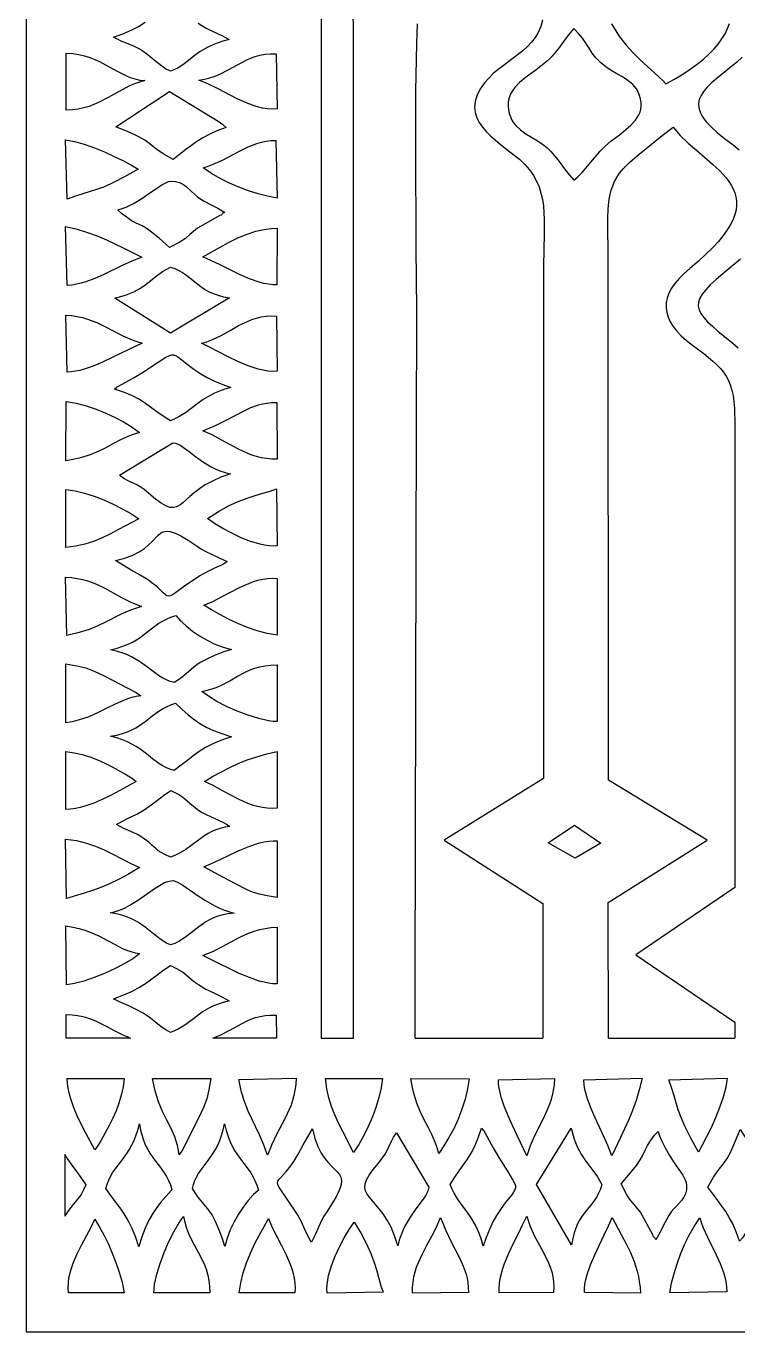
# Model space of a CAD drawing. Header units: millimetres. Extents: x 19522 to 20482, y 3580 to 5050.
# Drawn here: x 19522 to 19889, y 3580 to 4254 of the extents above; entities that cross this region are included whole.
import ezdxf

# ---------------------------------------------------------------- set-up
doc = ezdxf.new("R2010")
doc.units = ezdxf.units.MM
doc.header["$MEASUREMENT"] = 0
doc.layers.add('Default', color=7, linetype='Continuous')
doc.layers.add('Layer_1', color=1, linetype='Continuous')

msp = doc.modelspace()

# ---------------------------------------------------------------- linework, layer by layer
at = {"layer": 'Default'}
for p, q in [((19673.85, 3732.01), (19690.54, 3732.01)), ((19722.28, 3732.01), (19788.24, 3732.01)), ((19822.05, 3732.01), (19887.2, 3732.01)), ((19541.64, 3672.12), (19541.64, 3640.2))]:
    msp.add_line(p, q, dxfattribs=at)
for points in [[(19521.72, 3580.47), (20481.72, 3580.47), (20481.72, 5050.47), (19521.72, 5050.47)], [(19575.51, 3732.01), (19542.4, 3732.01), (19542.36, 3744.19), (19545.41, 3744.07), (19548.25, 3743.73), (19550.92, 3743.18), (19553.44, 3742.47), (19555.86, 3741.6), (19558.18, 3740.62), (19562.68, 3738.38), (19567.19, 3735.96), (19571.92, 3733.56), (19574.45, 3732.43)], [(19650.92, 3732.01), (19618.02, 3732.01), (19619.26, 3732.46), (19621.78, 3733.54), (19626.49, 3735.95), (19630.93, 3738.43), (19635.35, 3740.73), (19637.62, 3741.73), (19639.97, 3742.58), (19642.42, 3743.25), (19645.01, 3743.71), (19647.76, 3743.92), (19650.71, 3743.85)]]:
    msp.add_lwpolyline(points, close=True, dxfattribs=at)
at = {"layer": 'Layer_1'}
for points in [[(19690.54, 3732.01), (19690.55, 4247.65), (19690.49, 4255.14), (19690.19, 4261.72), (19689.5, 4267.55), (19688.95, 4270.21), (19688.25, 4272.74), (19687.35, 4275.15), (19686.26, 4277.45), (19684.94, 4279.67), (19683.38, 4281.82), (19681.56, 4283.91), (19679.45, 4285.98), (19677.03, 4288.02), (19674.29, 4290.07), (19673.83, 4249.69), (19673.85, 3732.01)], [(19610.4, 4255.54), (19614.26, 4253.29), (19618.51, 4251.2), (19622.71, 4249.21), (19626.39, 4247.24), (19623.16, 4246.34), (19620.27, 4245.36), (19617.69, 4244.32), (19615.4, 4243.23), (19611.49, 4240.95), (19608.26, 4238.63), (19605.39, 4236.35), (19602.61, 4234.21), (19599.61, 4232.32), (19597.94, 4231.5), (19596.1, 4230.78), (19593.65, 4232.11), (19591.66, 4233.39), (19588.54, 4235.83), (19585.69, 4238.31), (19584.04, 4239.63), (19582.06, 4241.04), (19579.99, 4242.33), (19578.04, 4243.35), (19574.38, 4244.93), (19570.73, 4246.42), (19568.8, 4247.32), (19566.74, 4248.44), (19571.67, 4250.1), (19575.94, 4251.94), (19579.7, 4253.94), (19583.11, 4256.07)], [(19722.28, 3732.01), (19722.31, 3760.84), (19722.85, 3983.29), (19723.21, 4107.73), (19722.95, 4139.49), (19722.68, 4192.93), (19722.78, 4220.61), (19723.17, 4245.1), (19723.5, 4255.25)], [(19788.05, 4257.14), (19787.13, 4253.85), (19785.85, 4250.88), (19784.24, 4248.2), (19782.34, 4245.76), (19780.22, 4243.51), (19777.91, 4241.41), (19772.9, 4237.5), (19767.7, 4233.67), (19765.14, 4231.67), (19762.66, 4229.57), (19760.32, 4227.31), (19758.15, 4224.86), (19755.75, 4221.45), (19754.13, 4218.21), (19753.22, 4215.15), (19752.95, 4212.25), (19753.26, 4209.48), (19754.08, 4206.86), (19755.35, 4204.35), (19757, 4201.96), (19758.97, 4199.66), (19761.19, 4197.46), (19766.12, 4193.26), (19771.25, 4189.28), (19776.08, 4185.42), (19778.93, 4182.74), (19781.34, 4179.98), (19783.34, 4177.12), (19784.96, 4174.17), (19786.25, 4171.12), (19787.24, 4167.96), (19787.96, 4164.7), (19788.45, 4161.34), (19788.76, 4157.86), (19788.9, 4154.27), (19788.86, 4146.73), (19788.63, 4138.71), (19788.49, 4130.18), (19788.48, 3865.91), (19737.38, 3834.2), (19788.19, 3801.54), (19788.24, 3732.01)], [(19823.67, 4255.29), (19824.9, 4253), (19827.79, 4248.56), (19831.12, 4244.35), (19834.71, 4240.4), (19838.37, 4236.76), (19841.94, 4233.45), (19848.05, 4227.98), (19850.24, 4225.9), (19851.62, 4224.29), (19856.17, 4226.78), (19860.38, 4229.3), (19864.24, 4231.84), (19867.77, 4234.4), (19870.96, 4236.99), (19873.83, 4239.6), (19876.38, 4242.22), (19878.61, 4244.85), (19880.53, 4247.5), (19882.15, 4250.15), (19883.47, 4252.81), (19884.49, 4255.48)], [(19891.05, 4238.02), (19888.3, 4235.52), (19884.64, 4232.58), (19878.03, 4227.33), (19875.31, 4224.93), (19873.01, 4222.66), (19871.16, 4220.47), (19869.77, 4218.33), (19868.87, 4216.21), (19868.48, 4214.07), (19868.63, 4211.9), (19869.32, 4209.65), (19870.6, 4207.29), (19872.47, 4204.8), (19874.95, 4202.13), (19878.08, 4199.26), (19881.87, 4196.16), (19886.35, 4192.79), (19889.4, 4190.33)], [(19822.05, 3732.01), (19821.91, 3802.04), (19873.01, 3834.2), (19821.98, 3865.02), (19821.92, 4138.35), (19821.72, 4149.55), (19821.69, 4154.83), (19821.88, 4159.91), (19822.44, 4164.78), (19823.5, 4169.45), (19824.26, 4171.71), (19825.2, 4173.91), (19826.33, 4176.07), (19827.68, 4178.19), (19829.85, 4180.73), (19833.11, 4183.86), (19837.09, 4187.35), (19841.43, 4190.96), (19849.81, 4197.61), (19855.39, 4201.93), (19859.09, 4197.73), (19863.14, 4193.79), (19867.35, 4190.07), (19871.58, 4186.47), (19875.66, 4182.94), (19879.42, 4179.42), (19882.71, 4175.82), (19884.12, 4173.98), (19885.36, 4172.09), (19886.39, 4170.15), (19887.2, 4168.15), (19887.78, 4166.08), (19888.09, 4163.94), (19888.11, 4161.71), (19887.84, 4159.38), (19887.24, 4156.96), (19886.3, 4154.42), (19885, 4151.76), (19883.31, 4148.98), (19881.22, 4146.06), (19878.71, 4143), (19875.75, 4139.78), (19872.32, 4136.4), (19868.41, 4132.85), (19863.99, 4129.12), (19861.01, 4126.51), (19858.44, 4123.93), (19856.29, 4121.37), (19854.56, 4118.83), (19853.24, 4116.3), (19852.33, 4113.8), (19851.83, 4111.31), (19851.74, 4108.84), (19852.05, 4106.39), (19852.76, 4103.94), (19853.87, 4101.51), (19855.38, 4099.09), (19857.28, 4096.69), (19859.57, 4094.29), (19862.25, 4091.9), (19865.32, 4089.52), (19871.13, 4085.2), (19875.92, 4081.32), (19877.95, 4079.44), (19879.75, 4077.54), (19881.33, 4075.59), (19882.7, 4073.53), (19883.87, 4071.34), (19884.85, 4068.96), (19885.65, 4066.36), (19886.28, 4063.5), (19886.74, 4060.33), (19887.06, 4056.81), (19887.26, 4048.56), (19887.2, 3809.71), (19836.15, 3775), (19887.2, 3740.3), (19887.2, 3732.01)], [(19890.13, 4133.91), (19885.27, 4129.91), (19877.52, 4123.37), (19874.55, 4120.6), (19872.16, 4118.1), (19870.35, 4115.81), (19869.12, 4113.68), (19868.44, 4111.68), (19868.32, 4109.73), (19868.74, 4107.8), (19869.69, 4105.84), (19871.17, 4103.79), (19873.17, 4101.61), (19875.68, 4099.24), (19878.68, 4096.64), (19886.15, 4090.53), (19888.84, 4088.2)], [(19541.64, 3672.12), (19542.77, 3670.14), (19545.31, 3666.42), (19547.63, 3663.26), (19549.95, 3660.07), (19552.5, 3656.29), (19551.33, 3653.71), (19550.28, 3651.73), (19549.28, 3650.18), (19548.28, 3648.87), (19546.03, 3646.25), (19543.06, 3642.43), (19541.64, 3640.2)]]:
    msp.add_lwpolyline(points, dxfattribs=at)
for points in [[(19804.11, 4174.57), (19806.31, 4176.38), (19808.49, 4178.6), (19812.96, 4183.87), (19817.78, 4189.53), (19820.41, 4192.23), (19823.23, 4194.71), (19828.33, 4198.55), (19831.06, 4200.7), (19833.65, 4203.02), (19835.92, 4205.54), (19836.87, 4206.88), (19837.67, 4208.28), (19838.3, 4209.73), (19838.73, 4211.25), (19838.94, 4212.83), (19838.9, 4214.47), (19838.59, 4216.53), (19838.09, 4218.37), (19837.41, 4220.03), (19836.59, 4221.51), (19835.63, 4222.84), (19834.55, 4224.05), (19832.08, 4226.13), (19829.33, 4227.91), (19826.42, 4229.56), (19823.48, 4231.23), (19820.64, 4233.06), (19817.84, 4235.36), (19815.58, 4237.76), (19813.71, 4240.22), (19812.04, 4242.73), (19808.67, 4247.8), (19806.62, 4250.32), (19804.11, 4252.79), (19801.33, 4249.51), (19799.28, 4246.83), (19796.27, 4242.55), (19794.79, 4240.6), (19792.97, 4238.54), (19790.54, 4236.19), (19787.24, 4233.36), (19784.57, 4231.34), (19781.72, 4229.31), (19778.86, 4227.2), (19776.15, 4224.95), (19773.76, 4222.47), (19772.75, 4221.13), (19771.88, 4219.71), (19771.17, 4218.19), (19770.66, 4216.58), (19770.35, 4214.86), (19770.28, 4213.02), (19770.45, 4210.9), (19770.84, 4208.97), (19771.43, 4207.22), (19772.2, 4205.64), (19773.12, 4204.2), (19774.19, 4202.89), (19776.65, 4200.59), (19779.43, 4198.61), (19782.36, 4196.82), (19785.3, 4195.09), (19788.07, 4193.28), (19790.32, 4191.47), (19792.36, 4189.45), (19794.26, 4187.25), (19796.09, 4184.9), (19799.82, 4179.86), (19801.86, 4177.23)], [(19583, 4226.02), (19580.22, 4225.22), (19577.6, 4224.28), (19575.11, 4223.21), (19572.73, 4222.05), (19568.17, 4219.56), (19563.71, 4217.02), (19559.11, 4214.65), (19556.7, 4213.59), (19554.16, 4212.66), (19551.48, 4211.89), (19548.63, 4211.29), (19545.58, 4210.9), (19542.31, 4210.75), (19542.42, 4240.08), (19545.81, 4239.93), (19548.96, 4239.5), (19551.88, 4238.84), (19554.62, 4237.98), (19557.2, 4236.96), (19559.64, 4235.82), (19564.24, 4233.33), (19568.65, 4230.8), (19573.1, 4228.54), (19575.4, 4227.6), (19577.81, 4226.85), (19580.33, 4226.3)], [(19651.24, 4211.37), (19648.71, 4211.24), (19646.16, 4211.4), (19643.58, 4211.82), (19640.98, 4212.46), (19638.38, 4213.3), (19635.76, 4214.3), (19630.55, 4216.66), (19620.34, 4221.91), (19615.44, 4224.28), (19610.74, 4226.15), (19613.73, 4226.67), (19616.53, 4227.41), (19619.16, 4228.32), (19621.65, 4229.36), (19626.33, 4231.72), (19630.77, 4234.2), (19635.21, 4236.53), (19637.5, 4237.54), (19639.86, 4238.42), (19642.33, 4239.11), (19644.93, 4239.59), (19647.69, 4239.82), (19650.64, 4239.76)], [(19624.81, 4201.82), (19620.07, 4200.02), (19616.13, 4198.25), (19612.78, 4196.45), (19609.81, 4194.58), (19607, 4192.57), (19604.15, 4190.37), (19597.48, 4185.22), (19592.39, 4188.26), (19589.08, 4190.53), (19585.03, 4193.8), (19582.93, 4195.29), (19579.85, 4197.02), (19575.13, 4199.25), (19568.07, 4202.22), (19595.61, 4220.45), (19620.73, 4204.98), (19623.13, 4203.31)], [(19579.58, 4180.3), (19572.5, 4176.29), (19566.78, 4173.36), (19562.08, 4171.25), (19558.1, 4169.74), (19551, 4167.53), (19547.24, 4166.35), (19542.92, 4164.8), (19541.99, 4195.41), (19546.65, 4194.56), (19551.68, 4193.16), (19556.9, 4191.33), (19562.12, 4189.21), (19567.18, 4186.92), (19571.9, 4184.59), (19576.09, 4182.34)], [(19651.13, 4165.28), (19646.25, 4166.29), (19641.31, 4167.58), (19636.35, 4169.14), (19631.42, 4170.97), (19626.57, 4173.07), (19621.87, 4175.45), (19617.34, 4178.09), (19613.06, 4180.99), (19615.66, 4181.85), (19618.16, 4182.81), (19622.91, 4184.97), (19631.82, 4189.63), (19636.21, 4191.76), (19640.72, 4193.51), (19643.05, 4194.18), (19645.46, 4194.7), (19647.95, 4195.03), (19650.55, 4195.15)], [(19624.2, 4158.03), (19623.48, 4157.75), (19623.14, 4157.57), (19622.92, 4157.22), (19622.67, 4156.85), (19622.3, 4156.65), (19621.62, 4156.43), (19610.07, 4149.91), (19606.2, 4146.64), (19603.84, 4144.59), (19602.59, 4143.68), (19600.98, 4142.69), (19595.64, 4139.9), (19590.25, 4144.67), (19586.35, 4147.86), (19583.58, 4149.86), (19581.55, 4151.05), (19578.21, 4152.6), (19576.15, 4153.73), (19573.34, 4155.63), (19570.91, 4157.38), (19569.1, 4159.27), (19571.25, 4159.93), (19573.37, 4160.77), (19577.47, 4162.82), (19581.36, 4165.2), (19585.01, 4167.69), (19588.37, 4170.05), (19591.4, 4172.05), (19594.05, 4173.48), (19595.23, 4173.9), (19596.29, 4174.09), (19598.69, 4174.01), (19600.74, 4173.49), (19602.53, 4172.62), (19604.12, 4171.49), (19607.02, 4168.78), (19608.47, 4167.38), (19610.03, 4166.07), (19611.84, 4164.8), (19613.62, 4163.71), (19617.13, 4161.87), (19620.63, 4160.13)], [(19581.41, 4134.94), (19576.27, 4132.92), (19571.33, 4130.66), (19561.82, 4126.04), (19557.16, 4123.95), (19552.48, 4122.2), (19550.12, 4121.49), (19547.74, 4120.92), (19545.33, 4120.51), (19542.89, 4120.27), (19542.05, 4150.79), (19548, 4149.36), (19553.4, 4147.7), (19558.39, 4145.86), (19563.09, 4143.86), (19572.09, 4139.52)], [(19651.03, 4120.64), (19648.9, 4120.66), (19646.65, 4120.91), (19644.31, 4121.38), (19641.88, 4122.04), (19636.87, 4123.81), (19631.75, 4126.02), (19621.71, 4130.93), (19617.06, 4133.22), (19612.83, 4135.13), (19621.76, 4140.07), (19626.16, 4142.47), (19630.63, 4144.7), (19635.27, 4146.66), (19640.19, 4148.25), (19642.79, 4148.88), (19645.48, 4149.38), (19648.29, 4149.74), (19651.24, 4149.94)], [(19626.67, 4113.86), (19596.1, 4095.65), (19567.42, 4113.74), (19572.95, 4115.32), (19577.24, 4117.03), (19580.64, 4118.88), (19583.49, 4120.85), (19588.87, 4125.13), (19592.08, 4127.43), (19596.1, 4129.83), (19598.44, 4129), (19600.48, 4128.08), (19602.3, 4127.08), (19603.92, 4126.02), (19606.81, 4123.78), (19609.54, 4121.47), (19612.5, 4119.2), (19614.19, 4118.12), (19616.09, 4117.1), (19618.23, 4116.15), (19620.68, 4115.28), (19623.47, 4114.51)], [(19581.5, 4090.49), (19571.16, 4085.53), (19566.1, 4083.06), (19561.14, 4080.75), (19556.32, 4078.72), (19551.64, 4077.11), (19549.37, 4076.5), (19547.14, 4076.04), (19544.96, 4075.74), (19542.84, 4075.62), (19542.16, 4104.97), (19545.19, 4104.74), (19548.05, 4104.31), (19550.76, 4103.72), (19553.33, 4102.99), (19555.78, 4102.13), (19558.15, 4101.17), (19562.7, 4099.01), (19571.64, 4094.39), (19576.37, 4092.26), (19578.87, 4091.32)], [(19651.12, 4076.07), (19648.8, 4076), (19646.39, 4076.17), (19643.91, 4076.58), (19641.37, 4077.18), (19638.8, 4077.96), (19636.19, 4078.89), (19630.97, 4081.08), (19625.83, 4083.54), (19620.9, 4086.07), (19616.31, 4088.45), (19612.18, 4090.48), (19614.89, 4091.3), (19617.47, 4092.28), (19622.32, 4094.57), (19626.89, 4097.08), (19631.33, 4099.58), (19635.8, 4101.8), (19638.1, 4102.74), (19640.45, 4103.52), (19642.9, 4104.1), (19645.44, 4104.46), (19648.11, 4104.57), (19650.92, 4104.39)], [(19627.34, 4067.69), (19624.17, 4066.73), (19621.37, 4065.72), (19618.89, 4064.68), (19616.69, 4063.61), (19612.95, 4061.4), (19609.81, 4059.14), (19606.9, 4056.87), (19603.89, 4054.64), (19600.4, 4052.47), (19598.38, 4051.42), (19596.1, 4050.41), (19592.37, 4052.82), (19589.13, 4055.14), (19583.24, 4059.46), (19580.12, 4061.46), (19576.59, 4063.35), (19572.41, 4065.12), (19567.37, 4066.78), (19568.39, 4067.66), (19568.4, 4067.76), (19571.54, 4069.5), (19577.42, 4072.87), (19582.27, 4075.8), (19589.37, 4080.36), (19593.82, 4083.24), (19595.37, 4084.07), (19596.64, 4084.51), (19597.76, 4084.55), (19598.84, 4084.22), (19600.02, 4083.51), (19601.42, 4082.44), (19605.39, 4079.24), (19608.21, 4077.13), (19611.75, 4074.69), (19615.06, 4072.79), (19618.92, 4070.99), (19623.09, 4069.29)], [(19580.24, 4044.42), (19577.5, 4043.61), (19575.01, 4042.73), (19570.67, 4040.85), (19566.84, 4038.85), (19563.15, 4036.8), (19559.22, 4034.79), (19554.67, 4032.9), (19552.04, 4032.02), (19549.12, 4031.21), (19545.86, 4030.46), (19542.21, 4029.79), (19542.29, 4060.37), (19547.45, 4059.52), (19552.65, 4058.22), (19557.8, 4056.53), (19562.84, 4054.51), (19567.69, 4052.23), (19572.25, 4049.74), (19576.47, 4047.12)], [(19651.24, 4030.65), (19648.37, 4030.7), (19645.64, 4030.97), (19643.04, 4031.43), (19640.54, 4032.05), (19638.13, 4032.83), (19635.79, 4033.74), (19631.27, 4035.86), (19626.84, 4038.25), (19622.37, 4040.74), (19617.73, 4043.17), (19612.78, 4045.37), (19619.44, 4048.1), (19624.95, 4050.73), (19633.74, 4055.41), (19637.64, 4057.28), (19641.6, 4058.72), (19643.7, 4059.25), (19645.93, 4059.65), (19648.34, 4059.89), (19650.94, 4059.98)], [(19627.2, 4023.07), (19622.12, 4021.34), (19617.8, 4019.43), (19614.14, 4017.41), (19611.05, 4015.35), (19608.44, 4013.31), (19606.22, 4011.38), (19602.56, 4008.1), (19600.95, 4006.89), (19599.35, 4006.07), (19597.67, 4005.69), (19595.84, 4005.84), (19593.74, 4006.58), (19591.29, 4007.99), (19588.4, 4010.12), (19584.97, 4013.06), (19582.59, 4015.06), (19580.59, 4016.46), (19578.84, 4017.44), (19577.24, 4018.17), (19573.98, 4019.66), (19572.08, 4020.77), (19569.84, 4022.37), (19597.46, 4039.19), (19598.77, 4038.92), (19600.1, 4038.4), (19601.44, 4037.69), (19602.83, 4036.8), (19605.77, 4034.61), (19609.01, 4032.07), (19612.67, 4029.41), (19616.86, 4026.87), (19619.17, 4025.72), (19621.66, 4024.68), (19624.34, 4023.79)], [(19579.84, 3999.89), (19569.44, 3994.36), (19564.95, 3992.01), (19560.67, 3989.95), (19556.44, 3988.22), (19552.07, 3986.82), (19547.37, 3985.79), (19542.16, 3985.13), (19542.13, 4015.04), (19546.97, 4014.3), (19551.89, 4013.13), (19556.83, 4011.57), (19561.75, 4009.69), (19566.56, 4007.53), (19571.23, 4005.14), (19575.67, 4002.58)], [(19651.23, 3985.98), (19649.16, 3985.89), (19646.97, 3986.01), (19644.69, 3986.32), (19642.34, 3986.81), (19637.49, 3988.25), (19632.57, 3990.19), (19627.73, 3992.49), (19623.14, 3995), (19618.93, 3997.58), (19615.27, 4000.09), (19620.89, 4003.76), (19626.15, 4006.64), (19631.07, 4008.88), (19635.65, 4010.62), (19639.91, 4011.99), (19643.86, 4013.13), (19647.51, 4014.19), (19650.87, 4015.31)], [(19625.36, 3977.82), (19624.01, 3976.93), (19622.46, 3976.08), (19618.91, 3974.42), (19615.06, 3972.62), (19613.14, 3971.6), (19611.28, 3970.47), (19603.48, 3965.1), (19598.75, 3961.71), (19597.21, 3960.71), (19596.04, 3960.14), (19595.12, 3959.97), (19594.3, 3960.2), (19593.46, 3960.8), (19592.47, 3961.74), (19589.5, 3964.58), (19587.26, 3966.43), (19584.34, 3968.54), (19580.61, 3970.9), (19575.94, 3973.47), (19567.79, 3978.39), (19572.71, 3979.64), (19576.76, 3981.16), (19580.07, 3982.86), (19582.74, 3984.65), (19584.91, 3986.48), (19586.7, 3988.25), (19589.59, 3991.31), (19590.95, 3992.45), (19592.4, 3993.22), (19594.06, 3993.55), (19596.07, 3993.35), (19598.54, 3992.56), (19601.59, 3991.08), (19605.34, 3988.85), (19609.91, 3985.78), (19612.11, 3984.34), (19614.11, 3983.18), (19617.73, 3981.44), (19621.31, 3979.87)], [(19581.15, 3954.77), (19575.5, 3952.74), (19570.78, 3950.68), (19562.74, 3946.62), (19558.74, 3944.7), (19554.3, 3942.9), (19549.08, 3941.26), (19542.73, 3939.8), (19542.05, 3969.81), (19545.19, 3969.59), (19548.09, 3969.19), (19550.8, 3968.64), (19553.33, 3967.95), (19555.71, 3967.14), (19557.99, 3966.22), (19562.32, 3964.12), (19570.96, 3959.38), (19575.74, 3956.99)], [(19651.19, 3957.57), (19651.18, 3953.52), (19651.18, 3939.93), (19646.04, 3940.79), (19640.91, 3942.13), (19635.84, 3943.87), (19630.9, 3945.92), (19626.13, 3948.18), (19621.59, 3950.57), (19617.34, 3953), (19613.43, 3955.37), (19617.98, 3957.31), (19622.55, 3959.63), (19627.15, 3962.1), (19631.8, 3964.51), (19636.51, 3966.63), (19638.9, 3967.52), (19641.3, 3968.26), (19643.73, 3968.82), (19646.19, 3969.17), (19648.67, 3969.29), (19651.18, 3969.15)], [(19627.59, 3932.52), (19623.76, 3931.23), (19619.24, 3929.5), (19614.88, 3927.59), (19611.5, 3925.8), (19609.76, 3924.61), (19608.22, 3923.4), (19605.39, 3920.9), (19602.26, 3918.27), (19600.35, 3916.89), (19598.1, 3915.48), (19596.02, 3916.05), (19594.08, 3916.8), (19592.26, 3917.7), (19590.53, 3918.74), (19587.19, 3921.11), (19583.82, 3923.7), (19580.19, 3926.32), (19578.19, 3927.57), (19576.04, 3928.75), (19573.7, 3929.84), (19571.14, 3930.81), (19568.33, 3931.63), (19565.25, 3932.28), (19568.67, 3933.19), (19571.67, 3934.18), (19574.31, 3935.25), (19576.63, 3936.37), (19578.69, 3937.54), (19580.54, 3938.75), (19583.83, 3941.22), (19586.89, 3943.68), (19590.16, 3946.05), (19592, 3947.16), (19594.04, 3948.21), (19596.34, 3949.19), (19598.95, 3950.08), (19601.38, 3947.36), (19604.27, 3944.65), (19607.56, 3942.03), (19611.17, 3939.56), (19615.05, 3937.31), (19619.12, 3935.34), (19623.32, 3933.72)], [(19580.93, 3908.66), (19578.53, 3908.28), (19576.24, 3907.74), (19574.03, 3907.05), (19571.88, 3906.23), (19567.67, 3904.32), (19563.41, 3902.16), (19558.92, 3899.94), (19554.01, 3897.83), (19551.33, 3896.87), (19548.48, 3896), (19545.43, 3895.24), (19542.15, 3894.61), (19542.13, 3925.19), (19547.87, 3924.16), (19552.49, 3922.99), (19556.89, 3921.34), (19561.98, 3918.85), (19578.08, 3910.43), (19579.5, 3909.56)], [(19651.18, 3895.32), (19649.06, 3895.44), (19646.75, 3895.75), (19641.66, 3896.89), (19636.19, 3898.58), (19630.58, 3900.71), (19625.12, 3903.14), (19620.07, 3905.73), (19615.71, 3908.36), (19612.28, 3910.88), (19615.13, 3911.47), (19617.75, 3912.22), (19620.18, 3913.11), (19622.47, 3914.12), (19626.72, 3916.36), (19630.81, 3918.71), (19635.02, 3920.94), (19637.25, 3921.93), (19639.62, 3922.82), (19642.17, 3923.56), (19644.92, 3924.12), (19647.92, 3924.49), (19651.2, 3924.62)], [(19627.68, 3887.43), (19622.43, 3885.72), (19618.04, 3883.89), (19614.3, 3881.94), (19611.01, 3879.86), (19607.95, 3877.65), (19604.92, 3875.29), (19601.7, 3872.79), (19598.1, 3870.14), (19595.85, 3870.85), (19593.81, 3871.7), (19591.94, 3872.66), (19590.21, 3873.72), (19586.98, 3876.08), (19583.8, 3878.62), (19580.35, 3881.21), (19578.43, 3882.47), (19576.32, 3883.69), (19573.99, 3884.86), (19571.39, 3885.94), (19568.49, 3886.93), (19565.24, 3887.8), (19568.51, 3888.39), (19571.41, 3889.14), (19573.98, 3890.02), (19576.27, 3891.02), (19578.34, 3892.11), (19580.21, 3893.27), (19583.59, 3895.75), (19586.77, 3898.3), (19590.13, 3900.77), (19591.99, 3901.92), (19594.03, 3902.99), (19596.3, 3903.97), (19598.84, 3904.83), (19602.15, 3901.63), (19605.21, 3898.87), (19608.18, 3896.48), (19611.24, 3894.39), (19614.55, 3892.51), (19618.27, 3890.77), (19622.6, 3889.11)], [(19578.43, 3864.43), (19570.02, 3859.77), (19565.66, 3857.42), (19561.2, 3855.22), (19556.63, 3853.26), (19551.93, 3851.67), (19549.54, 3851.04), (19547.11, 3850.55), (19544.65, 3850.2), (19542.15, 3850.01), (19542.14, 3879.83), (19546.46, 3879.21), (19550.62, 3878.27), (19554.64, 3877.05), (19558.54, 3875.57), (19562.36, 3873.88), (19566.12, 3872), (19573.55, 3867.82), (19576.04, 3866.22)], [(19651.21, 3850.72), (19648.63, 3850.53), (19646.07, 3850.6), (19643.54, 3850.93), (19641.02, 3851.46), (19638.54, 3852.19), (19636.08, 3853.08), (19631.27, 3855.21), (19626.61, 3857.65), (19622.11, 3860.15), (19617.8, 3862.5), (19613.69, 3864.47), (19617.82, 3866.93), (19622.07, 3869.29), (19626.46, 3871.53), (19631.01, 3873.61), (19635.74, 3875.51), (19640.66, 3877.2), (19645.79, 3878.67), (19651.15, 3879.88)], [(19626.77, 3841.21), (19624.13, 3840.77), (19621.72, 3840.17), (19619.53, 3839.43), (19617.51, 3838.56), (19615.63, 3837.58), (19613.87, 3836.52), (19610.58, 3834.21), (19607.4, 3831.79), (19604.09, 3829.41), (19600.4, 3827.23), (19598.34, 3826.26), (19596.1, 3825.4), (19593.34, 3826.67), (19591.33, 3827.75), (19589.86, 3828.71), (19588.7, 3829.65), (19586.45, 3831.75), (19584.92, 3833.09), (19582.82, 3834.72), (19580.95, 3835.98), (19579.16, 3837.01), (19575.66, 3838.64), (19572.13, 3840.18), (19568.33, 3842.16), (19571.51, 3844.01), (19575.09, 3845.76), (19578.87, 3847.64), (19582.63, 3849.85), (19586.29, 3852.43), (19589.41, 3854.78), (19592.55, 3857.14), (19596.28, 3859.72), (19598.82, 3858.54), (19600.77, 3857.47), (19602.3, 3856.46), (19603.59, 3855.45), (19606.17, 3853.16), (19609.94, 3850.15), (19612.21, 3848.64), (19614.51, 3847.39), (19619.03, 3845.36), (19623.21, 3843.48), (19625.08, 3842.43)], [(19790.92, 3832.73), (19804.45, 3841.93), (19818.03, 3832.61), (19804.86, 3824.81)], [(19580.12, 3820.1), (19574.53, 3816.62), (19569.43, 3813.82), (19564.7, 3811.56), (19560.23, 3809.72), (19555.91, 3808.18), (19551.61, 3806.81), (19542.63, 3804.11), (19542.06, 3834.65), (19544.93, 3834.34), (19547.67, 3833.9), (19550.28, 3833.34), (19552.78, 3832.66), (19557.52, 3831.03), (19562.01, 3829.09), (19566.39, 3826.93), (19570.78, 3824.65), (19575.32, 3822.35)], [(19651.11, 3804.56), (19646.01, 3805.4), (19642.11, 3806.23), (19639.05, 3807.12), (19636.44, 3808.13), (19633.93, 3809.36), (19631.13, 3810.86), (19623.21, 3815.02), (19613.45, 3820.37), (19617.39, 3822.06), (19621.87, 3824.19), (19626.75, 3826.55), (19631.85, 3828.9), (19637.01, 3831.03), (19642.06, 3832.71), (19644.5, 3833.3), (19646.85, 3833.7), (19649.1, 3833.87), (19651.21, 3833.78)], [(19629.08, 3796.43), (19625.99, 3796.15), (19623.2, 3795.65), (19620.67, 3794.95), (19618.38, 3794.08), (19616.28, 3793.07), (19614.34, 3791.94), (19610.8, 3789.43), (19607.49, 3786.77), (19604.12, 3784.19), (19602.33, 3782.99), (19600.42, 3781.89), (19598.35, 3780.91), (19596.1, 3780.09), (19594.18, 3781.05), (19592.4, 3782.1), (19589.15, 3784.39), (19583.03, 3789.29), (19579.66, 3791.64), (19577.79, 3792.73), (19575.75, 3793.74), (19573.51, 3794.66), (19571.05, 3795.47), (19568.32, 3796.16), (19565.3, 3796.7), (19567.88, 3797.35), (19570.38, 3798.23), (19572.81, 3799.31), (19575.17, 3800.55), (19579.67, 3803.33), (19583.88, 3806.27), (19587.8, 3809.05), (19591.42, 3811.35), (19593.12, 3812.23), (19594.74, 3812.86), (19596.29, 3813.22), (19597.77, 3813.27), (19598.66, 3813.05), (19599.76, 3812.55), (19602.52, 3810.89), (19609.9, 3805.8), (19614.3, 3802.94), (19619.04, 3800.24), (19621.49, 3799.04), (19624, 3797.98), (19626.53, 3797.1)], [(19580.38, 3775.59), (19576.7, 3772.93), (19572.27, 3770.28), (19567.33, 3767.71), (19562.08, 3765.33), (19556.76, 3763.22), (19551.57, 3761.48), (19546.74, 3760.21), (19542.49, 3759.48), (19542.18, 3789.99), (19545.8, 3789.32), (19549.07, 3788.54), (19552.05, 3787.65), (19554.77, 3786.68), (19559.57, 3784.59), (19563.76, 3782.4), (19567.65, 3780.25), (19571.51, 3778.31), (19573.53, 3777.45), (19575.66, 3776.7), (19577.93, 3776.08)], [(19651.12, 3759.98), (19649.02, 3760.04), (19646.77, 3760.33), (19644.42, 3760.82), (19641.96, 3761.48), (19636.86, 3763.25), (19631.63, 3765.44), (19626.45, 3767.87), (19621.47, 3770.34), (19612.82, 3774.66), (19618.31, 3776.92), (19622.99, 3779.25), (19631.18, 3783.74), (19635.28, 3785.71), (19637.47, 3786.58), (19639.79, 3787.36), (19642.3, 3788.03), (19645.02, 3788.59), (19648, 3789.03), (19651.27, 3789.32)], [(19626.39, 3751.27), (19623.42, 3750.48), (19620.78, 3749.6), (19618.42, 3748.66), (19616.3, 3747.65), (19612.65, 3745.5), (19609.52, 3743.24), (19606.61, 3740.96), (19603.6, 3738.75), (19600.2, 3736.69), (19598.26, 3735.74), (19596.1, 3734.87), (19593.78, 3736.22), (19591.85, 3737.49), (19588.74, 3739.9), (19585.79, 3742.29), (19584.09, 3743.54), (19582.06, 3744.86), (19578.09, 3747.03), (19574.31, 3748.78), (19570.58, 3750.44), (19566.82, 3752.37), (19572.18, 3754.37), (19576.54, 3756.31), (19580.14, 3758.25), (19583.25, 3760.23), (19589.07, 3764.5), (19592.3, 3766.88), (19596.1, 3769.48), (19598.99, 3768.12), (19601.18, 3766.92), (19602.86, 3765.81), (19604.24, 3764.73), (19606.85, 3762.45), (19608.47, 3761.14), (19610.56, 3759.62), (19612.45, 3758.44), (19614.43, 3757.35), (19618.55, 3755.34), (19622.64, 3753.38)], [(19557.14, 3674.4), (19552.54, 3682.93), (19550.23, 3687.35), (19548.05, 3691.88), (19546.13, 3696.52), (19544.56, 3701.28), (19543.94, 3703.72), (19543.46, 3706.18), (19543.11, 3708.68), (19542.93, 3711.21), (19572.31, 3711.22), (19571.7, 3706.84), (19570.78, 3702.62), (19569.57, 3698.54), (19568.12, 3694.58), (19566.45, 3690.7), (19564.6, 3686.89), (19560.48, 3679.35), (19558.89, 3676.82)], [(19600.72, 3671.86), (19600.35, 3674.29), (19599.81, 3676.62), (19599.13, 3678.86), (19598.33, 3681.05), (19596.44, 3685.32), (19594.32, 3689.64), (19592.13, 3694.19), (19590.05, 3699.18), (19589.1, 3701.89), (19588.24, 3704.79), (19587.5, 3707.89), (19586.88, 3711.21), (19617.02, 3711.23), (19616, 3705.41), (19614.84, 3700.72), (19613.22, 3696.25), (19610.76, 3691.09), (19602.47, 3674.76), (19601.61, 3673.31)], [(19646.16, 3671.63), (19644.16, 3677.37), (19642.13, 3682.16), (19638.14, 3690.32), (19636.24, 3694.37), (19634.47, 3698.88), (19632.85, 3704.18), (19631.42, 3710.62), (19660.99, 3711.31), (19660.77, 3708.13), (19660.38, 3705.18), (19659.83, 3702.44), (19659.15, 3699.87), (19658.35, 3697.45), (19657.45, 3695.14), (19655.38, 3690.74), (19650.71, 3681.98), (19648.36, 3677.13)], [(19690.63, 3672.96), (19685.18, 3683.52), (19682.86, 3688.08), (19680.84, 3692.42), (19679.13, 3696.71), (19677.75, 3701.15), (19676.73, 3705.92), (19676.09, 3711.2), (19705.56, 3711.23), (19704.83, 3706.32), (19703.68, 3701.33), (19702.14, 3696.31), (19700.29, 3691.33), (19698.16, 3686.44), (19695.8, 3681.71), (19693.28, 3677.19)], [(19734.51, 3672.56), (19733.71, 3675.35), (19732.85, 3677.86), (19731, 3682.27), (19729.02, 3686.15), (19727, 3689.9), (19725.02, 3693.89), (19723.16, 3698.51), (19722.3, 3701.17), (19721.49, 3704.13), (19720.76, 3707.44), (19720.1, 3711.15), (19750.23, 3711.07), (19749.4, 3705.83), (19748.11, 3700.56), (19746.45, 3695.33), (19744.46, 3690.21), (19742.21, 3685.3), (19739.76, 3680.67), (19737.17, 3676.39)], [(19779.91, 3671.28), (19775.03, 3681.78), (19772.59, 3686.91), (19770.31, 3691.94), (19768.32, 3696.84), (19766.73, 3701.58), (19766.13, 3703.89), (19765.68, 3706.15), (19765.38, 3708.36), (19765.27, 3710.51), (19794.18, 3711.2), (19793.96, 3708.12), (19793.54, 3705.22), (19792.96, 3702.48), (19792.23, 3699.87), (19791.39, 3697.38), (19790.44, 3694.97), (19788.31, 3690.36), (19783.76, 3681.29), (19781.66, 3676.49), (19780.73, 3673.95)], [(19823.72, 3671.38), (19821.73, 3676.59), (19819.51, 3681.61), (19814.95, 3691.25), (19812.89, 3695.98), (19811.16, 3700.73), (19810.47, 3703.12), (19809.91, 3705.54), (19809.5, 3707.98), (19809.26, 3710.46), (19839.34, 3711.31), (19837.93, 3705.28), (19836.3, 3699.79), (19834.48, 3694.73), (19832.51, 3689.97), (19828.23, 3680.83)], [(19868.43, 3673.23), (19864.48, 3680.41), (19861.58, 3686.22), (19859.51, 3690.99), (19858.02, 3695.03), (19855.84, 3702.23), (19854.67, 3706.05), (19853.14, 3710.43), (19883.32, 3711.38), (19882.48, 3706.64), (19881.1, 3701.54), (19879.3, 3696.25), (19877.21, 3690.94), (19874.95, 3685.81), (19872.65, 3681.02), (19870.44, 3676.77)], [(19579.8, 3624.42), (19578.12, 3629.75), (19576.32, 3634.2), (19574.39, 3638), (19572.34, 3641.34), (19570.16, 3644.44), (19567.84, 3647.52), (19565.38, 3650.78), (19562.76, 3654.44), (19563.46, 3656.72), (19564.3, 3658.79), (19565.24, 3660.68), (19566.29, 3662.44), (19568.61, 3665.72), (19571.12, 3668.95), (19573.67, 3672.45), (19574.91, 3674.4), (19576.12, 3676.54), (19577.26, 3678.9), (19578.33, 3681.54), (19579.3, 3684.49), (19580.17, 3687.78), (19580.75, 3684.47), (19581.49, 3681.53), (19582.36, 3678.91), (19583.34, 3676.59), (19584.41, 3674.49), (19585.56, 3672.59), (19588, 3669.16), (19590.51, 3665.93), (19592.94, 3662.52), (19594.08, 3660.64), (19595.14, 3658.57), (19596.1, 3656.27), (19596.95, 3653.69), (19593.79, 3650.32), (19591.08, 3647.22), (19588.72, 3644.21), (19586.66, 3641.11), (19584.81, 3637.75), (19583.1, 3633.97), (19581.45, 3629.58)], [(19624.24, 3624.52), (19622.97, 3628.4), (19621.26, 3632.98), (19619.38, 3637.41), (19617.61, 3640.84), (19616.45, 3642.61), (19615.25, 3644.17), (19612.79, 3647.04), (19610.19, 3650.22), (19608.84, 3652.16), (19607.45, 3654.44), (19608, 3656.55), (19608.74, 3658.51), (19609.63, 3660.36), (19610.66, 3662.12), (19612.99, 3665.51), (19615.55, 3668.93), (19618.12, 3672.62), (19619.36, 3674.64), (19620.53, 3676.82), (19621.6, 3679.2), (19622.55, 3681.79), (19623.36, 3684.64), (19624, 3687.77), (19624.9, 3684.3), (19625.88, 3681.26), (19626.93, 3678.58), (19628.04, 3676.23), (19629.19, 3674.13), (19630.38, 3672.25), (19632.81, 3668.92), (19635.24, 3665.81), (19637.57, 3662.49), (19638.67, 3660.63), (19639.7, 3658.56), (19640.66, 3656.22), (19641.54, 3653.58), (19638.86, 3651.11), (19636.19, 3648.17), (19633.61, 3644.84), (19631.18, 3641.17), (19628.96, 3637.24), (19627.02, 3633.11), (19625.42, 3628.85)], [(19668.88, 3626.78), (19668, 3628.14), (19667.16, 3629.72), (19665.53, 3633.32), (19663.76, 3637.23), (19662.75, 3639.18), (19661.64, 3641.07), (19656.34, 3648.98), (19653.01, 3653.78), (19652.02, 3655.34), (19651.45, 3656.53), (19651.29, 3657.46), (19651.52, 3658.29), (19652.1, 3659.14), (19653.03, 3660.15), (19655.83, 3663.16), (19657.65, 3665.43), (19659.74, 3668.4), (19662.06, 3672.18), (19664.6, 3676.92), (19669.44, 3685.2), (19670.68, 3680.2), (19672.17, 3676.09), (19673.84, 3672.74), (19675.62, 3670.02), (19677.41, 3667.82), (19679.15, 3666.01), (19682.17, 3663.07), (19683.3, 3661.7), (19684.06, 3660.23), (19684.38, 3658.53), (19684.19, 3656.5), (19683.4, 3653.99), (19681.95, 3650.9), (19679.75, 3647.09), (19676.73, 3642.45), (19675.3, 3640.22), (19674.17, 3638.2), (19672.44, 3634.52), (19670.9, 3630.89)], [(19757.45, 3624.77), (19756.5, 3627.99), (19755.5, 3630.83), (19754.48, 3633.34), (19753.42, 3635.57), (19751.25, 3639.36), (19749.03, 3642.56), (19746.79, 3645.5), (19744.58, 3648.57), (19742.44, 3652.1), (19741.42, 3654.16), (19740.42, 3656.46), (19742.8, 3660.25), (19745.08, 3663.54), (19749.34, 3669.52), (19751.31, 3672.68), (19753.17, 3676.27), (19754.92, 3680.5), (19756.55, 3685.62), (19757.41, 3684.58), (19757.52, 3684.58), (19759.23, 3681.39), (19762.55, 3675.42), (19765.44, 3670.5), (19769.94, 3663.3), (19772.77, 3658.78), (19773.59, 3657.21), (19774.02, 3655.92), (19774.06, 3654.79), (19773.73, 3653.69), (19773.04, 3652.49), (19771.98, 3651.07), (19768.83, 3647.04), (19766.75, 3644.18), (19764.34, 3640.58), (19762.47, 3637.23), (19760.69, 3633.31), (19759.02, 3629.08)], [(19802.94, 3625.45), (19785, 3656.46), (19802.83, 3685.57), (19804.39, 3679.96), (19806.07, 3675.6), (19807.89, 3672.15), (19809.83, 3669.27), (19814.05, 3663.81), (19816.32, 3660.54), (19818.68, 3656.46), (19817.86, 3654.1), (19816.96, 3652.02), (19815.97, 3650.18), (19814.93, 3648.53), (19812.72, 3645.6), (19810.44, 3642.83), (19808.21, 3639.82), (19807.15, 3638.11), (19806.14, 3636.19), (19805.2, 3634.01), (19804.35, 3631.53), (19803.59, 3628.69)], [(19889.63, 3627.34), (19887.86, 3632.14), (19886.12, 3636.14), (19884.34, 3639.54), (19882.49, 3642.56), (19880.51, 3645.41), (19878.35, 3648.3), (19873.27, 3655.06), (19876.27, 3660.23), (19878.51, 3663.59), (19881.72, 3667.7), (19883.19, 3669.84), (19884.9, 3672.95), (19887.1, 3677.75), (19890.02, 3684.91), (19907.99, 3656.96), (19892.75, 3631.48), (19891.1, 3629.04)], [(19713.47, 3624.91), (19711.77, 3630.06), (19709.89, 3634.45), (19707.89, 3638.16), (19705.86, 3641.3), (19703.86, 3643.95), (19701.96, 3646.2), (19698.72, 3649.91), (19697.53, 3651.55), (19696.72, 3653.17), (19696.35, 3654.87), (19696.5, 3656.74), (19697.23, 3658.86), (19698.61, 3661.35), (19700.71, 3664.28), (19703.61, 3667.76), (19705.58, 3670.18), (19706.96, 3672.21), (19707.92, 3673.98), (19708.65, 3675.6), (19710.11, 3678.92), (19711.21, 3680.84), (19712.78, 3683.12), (19729.37, 3655.08), (19729.09, 3653.75), (19728.59, 3652.41), (19727.88, 3651.04), (19727, 3649.64), (19724.84, 3646.66), (19722.34, 3643.37), (19719.72, 3639.65), (19717.22, 3635.41), (19716.08, 3633.05), (19715.06, 3630.53), (19714.18, 3627.82)], [(19846.47, 3627.95), (19846.2, 3628.68), (19846.02, 3629.02), (19845.68, 3629.26), (19845.32, 3629.51), (19845.12, 3629.88), (19844.9, 3630.57), (19838.48, 3642.29), (19835.25, 3646.22), (19833.23, 3648.62), (19832.34, 3649.88), (19831.36, 3651.51), (19828.61, 3656.93), (19833.31, 3662.4), (19836.46, 3666.36), (19838.42, 3669.17), (19839.6, 3671.24), (19841.13, 3674.62), (19842.24, 3676.71), (19844.11, 3679.57), (19845.84, 3682.03), (19847.7, 3683.86), (19848.35, 3681.68), (19849.17, 3679.54), (19851.2, 3675.38), (19853.54, 3671.42), (19855.99, 3667.72), (19858.32, 3664.31), (19860.3, 3661.24), (19861.7, 3658.55), (19862.11, 3657.35), (19862.3, 3656.27), (19862.22, 3653.84), (19861.71, 3651.76), (19860.86, 3649.94), (19859.74, 3648.32), (19857.07, 3645.38), (19855.69, 3643.91), (19854.4, 3642.34), (19853.15, 3640.5), (19852.07, 3638.69), (19850.26, 3635.13), (19848.54, 3631.57)], [(19543.63, 3600.54), (19543.43, 3603.16), (19543.51, 3605.76), (19543.83, 3608.33), (19544.36, 3610.88), (19545.07, 3613.4), (19545.95, 3615.9), (19548.05, 3620.78), (19550.45, 3625.51), (19552.92, 3630.07), (19555.23, 3634.45), (19557.18, 3638.61), (19559.6, 3634.43), (19561.93, 3630.12), (19564.13, 3625.66), (19566.18, 3621.04), (19568.05, 3616.25), (19569.72, 3611.25), (19571.17, 3606.05), (19572.36, 3600.61)], [(19587.58, 3600.58), (19587.7, 3602.72), (19588.01, 3605.07), (19589.12, 3610.23), (19590.79, 3615.79), (19592.89, 3621.48), (19595.28, 3627.02), (19597.84, 3632.14), (19600.42, 3636.57), (19602.92, 3640.05), (19603.49, 3637.16), (19604.23, 3634.5), (19605.11, 3632.03), (19606.11, 3629.71), (19608.31, 3625.39), (19610.63, 3621.24), (19612.82, 3616.98), (19613.81, 3614.71), (19614.68, 3612.3), (19615.4, 3609.72), (19615.96, 3606.93), (19616.32, 3603.89), (19616.45, 3600.56)], [(19648.93, 3600.57), (19644.94, 3600.57), (19631.54, 3600.57), (19632.38, 3605.79), (19633.71, 3611), (19635.42, 3616.14), (19637.44, 3621.16), (19639.67, 3626), (19642.03, 3630.6), (19644.42, 3634.91), (19646.75, 3638.88), (19648.67, 3634.27), (19650.95, 3629.63), (19653.39, 3624.96), (19655.76, 3620.25), (19657.86, 3615.46), (19658.73, 3613.04), (19659.46, 3610.6), (19660.01, 3608.13), (19660.36, 3605.64), (19660.48, 3603.13), (19660.34, 3600.58)], [(19720.94, 3600.52), (19721, 3603.43), (19721.26, 3606.19), (19721.71, 3608.84), (19722.33, 3611.37), (19723.1, 3613.82), (19723.99, 3616.19), (19726.08, 3620.78), (19728.43, 3625.27), (19730.89, 3629.81), (19733.28, 3634.52), (19735.45, 3639.54), (19738.14, 3632.79), (19740.74, 3627.2), (19745.34, 3618.27), (19747.18, 3614.32), (19748.6, 3610.3), (19749.13, 3608.17), (19749.52, 3605.9), (19749.76, 3603.46), (19749.85, 3600.82)], [(19765.71, 3600.64), (19765.63, 3602.99), (19765.81, 3605.44), (19766.21, 3607.95), (19766.8, 3610.53), (19767.57, 3613.14), (19768.48, 3615.79), (19770.64, 3621.09), (19773.07, 3626.3), (19775.56, 3631.3), (19777.91, 3635.96), (19779.9, 3640.16), (19780.72, 3637.4), (19781.68, 3634.79), (19783.93, 3629.86), (19786.41, 3625.22), (19788.87, 3620.71), (19791.07, 3616.18), (19791.99, 3613.85), (19792.75, 3611.46), (19793.33, 3608.98), (19793.68, 3606.4), (19793.79, 3603.69), (19793.61, 3600.84)], [(19809.63, 3600.73), (19809.64, 3602.89), (19809.9, 3605.17), (19810.36, 3607.55), (19811.01, 3610.01), (19812.75, 3615.09), (19814.93, 3620.29), (19819.77, 3630.48), (19822.03, 3635.2), (19823.91, 3639.49), (19828.77, 3630.43), (19831.14, 3625.97), (19833.34, 3621.43), (19835.27, 3616.72), (19836.84, 3611.73), (19837.46, 3609.09), (19837.95, 3606.36), (19838.31, 3603.5), (19838.51, 3600.52)], [(19853.63, 3600.63), (19854.62, 3605.58), (19855.88, 3610.6), (19857.42, 3615.63), (19859.23, 3620.63), (19861.3, 3625.55), (19863.64, 3630.32), (19866.24, 3634.91), (19869.11, 3639.26), (19869.95, 3636.62), (19870.9, 3634.08), (19873.03, 3629.26), (19877.62, 3620.23), (19879.72, 3615.77), (19881.44, 3611.19), (19882.11, 3608.83), (19882.61, 3606.38), (19882.94, 3603.85), (19883.05, 3601.22)], [(19676.93, 3600.53), (19676.83, 3602.63), (19676.95, 3604.85), (19677.26, 3607.16), (19677.74, 3609.55), (19679.16, 3614.47), (19681.07, 3619.46), (19683.34, 3624.37), (19685.81, 3629.03), (19688.36, 3633.3), (19690.83, 3637.01), (19694.44, 3631.31), (19697.28, 3625.97), (19699.49, 3620.99), (19701.2, 3616.34), (19702.55, 3612.01), (19703.68, 3608.01), (19704.73, 3604.3), (19705.82, 3600.89)]]:
    msp.add_lwpolyline(points, close=True, dxfattribs=at)

doc.saveas('drawing.dxf')
